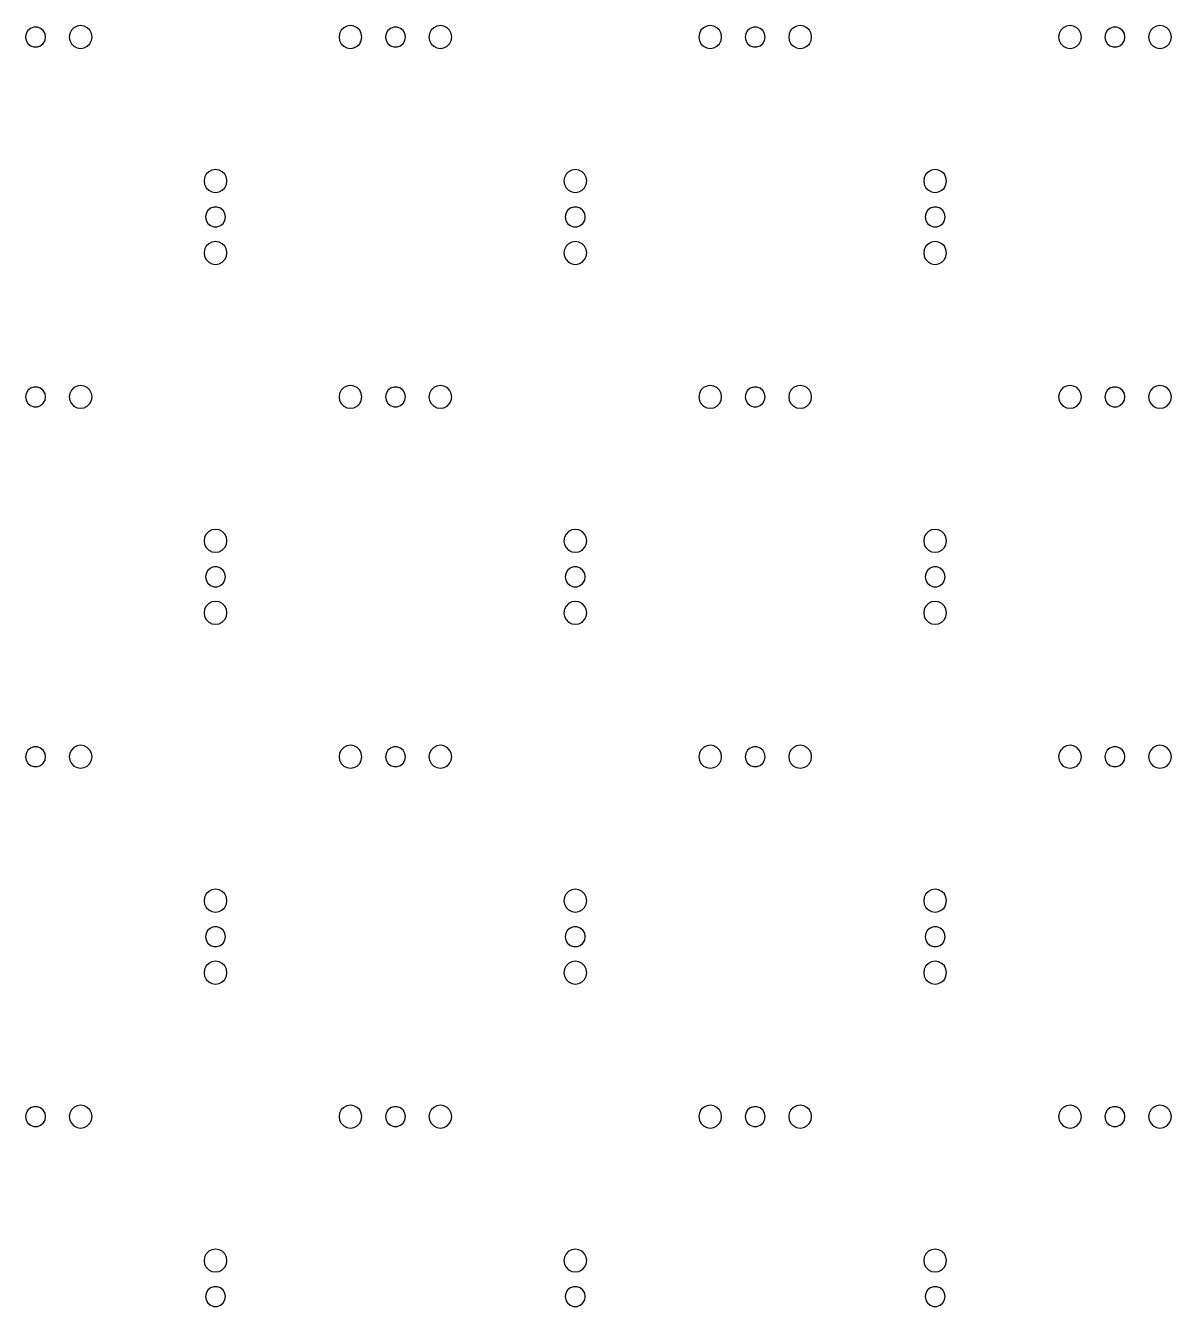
# Model space of a CAD drawing. Extents: x 218 to 2830, y 94 to 1506.
# Drawn here: x 1518 to 2155, y 795 to 1506 of the extents above; entities that cross this region are included whole.
import ezdxf

# ---------------------------------------------------------------- set-up
doc = ezdxf.new("R2010")
doc.units = 0
doc.layers.get('0').update_dxf_attribs({"linetype": 'CONTINUOUS'})

msp = doc.modelspace()

# ---------------------------------------------------------------- linework, layer by layer
for points in [[(1526.78, 1495.19), (1528.26, 1496.43), (1529.22, 1498.1), (1529.56, 1500), (1529.22, 1501.9), (1528.26, 1503.57), (1526.78, 1504.81), (1524.96, 1505.47), (1523.04, 1505.47), (1521.22, 1504.81), (1519.74, 1503.57), (1518.78, 1501.9), (1518.44, 1500), (1518.78, 1498.1), (1519.74, 1496.43), (1521.22, 1495.19), (1523.04, 1494.53), (1524.96, 1494.53)], [(1550.96, 1493.96), (1552.73, 1494.86), (1554.14, 1496.27), (1555.04, 1498.04), (1555.35, 1500), (1555.04, 1501.96), (1554.14, 1503.73), (1552.73, 1505.14), (1550.96, 1506.04), (1549, 1506.35), (1547.04, 1506.04), (1545.27, 1505.14), (1543.86, 1503.73), (1542.96, 1501.96), (1542.65, 1500), (1542.96, 1498.04), (1543.86, 1496.27), (1545.27, 1494.86), (1547.04, 1493.96), (1549, 1493.65)], [(1700.96, 1493.96), (1702.73, 1494.86), (1704.14, 1496.27), (1705.04, 1498.04), (1705.35, 1500), (1705.04, 1501.96), (1704.14, 1503.73), (1702.73, 1505.14), (1700.96, 1506.04), (1699, 1506.35), (1697.04, 1506.04), (1695.27, 1505.14), (1693.86, 1503.73), (1692.96, 1501.96), (1692.65, 1500), (1692.96, 1498.04), (1693.86, 1496.27), (1695.27, 1494.86), (1697.04, 1493.96), (1699, 1493.65)], [(1726.78, 1495.19), (1728.26, 1496.43), (1729.22, 1498.1), (1729.56, 1500), (1729.22, 1501.9), (1728.26, 1503.57), (1726.78, 1504.81), (1724.96, 1505.47), (1723.04, 1505.47), (1721.22, 1504.81), (1719.74, 1503.57), (1718.78, 1501.9), (1718.44, 1500), (1718.78, 1498.1), (1719.74, 1496.43), (1721.22, 1495.19), (1723.04, 1494.53), (1724.96, 1494.53)], [(1750.96, 1493.96), (1752.73, 1494.86), (1754.14, 1496.27), (1755.04, 1498.04), (1755.35, 1500), (1755.04, 1501.96), (1754.14, 1503.73), (1752.73, 1505.14), (1750.96, 1506.04), (1749, 1506.35), (1747.04, 1506.04), (1745.27, 1505.14), (1743.86, 1503.73), (1742.96, 1501.96), (1742.65, 1500), (1742.96, 1498.04), (1743.86, 1496.27), (1745.27, 1494.86), (1747.04, 1493.96), (1749, 1493.65)], [(1900.96, 1493.96), (1902.73, 1494.86), (1904.14, 1496.27), (1905.04, 1498.04), (1905.35, 1500), (1905.04, 1501.96), (1904.14, 1503.73), (1902.73, 1505.14), (1900.96, 1506.04), (1899, 1506.35), (1897.04, 1506.04), (1895.27, 1505.14), (1893.86, 1503.73), (1892.96, 1501.96), (1892.65, 1500), (1892.96, 1498.04), (1893.86, 1496.27), (1895.27, 1494.86), (1897.04, 1493.96), (1899, 1493.65)], [(1926.78, 1495.19), (1928.26, 1496.43), (1929.22, 1498.1), (1929.56, 1500), (1929.22, 1501.9), (1928.26, 1503.57), (1926.78, 1504.81), (1924.96, 1505.47), (1923.04, 1505.47), (1921.22, 1504.81), (1919.74, 1503.57), (1918.78, 1501.9), (1918.44, 1500), (1918.78, 1498.1), (1919.74, 1496.43), (1921.22, 1495.19), (1923.04, 1494.53), (1924.96, 1494.53)], [(1950.96, 1493.96), (1952.73, 1494.86), (1954.14, 1496.27), (1955.04, 1498.04), (1955.35, 1500), (1955.04, 1501.96), (1954.14, 1503.73), (1952.73, 1505.14), (1950.96, 1506.04), (1949, 1506.35), (1947.04, 1506.04), (1945.27, 1505.14), (1943.86, 1503.73), (1942.96, 1501.96), (1942.65, 1500), (1942.96, 1498.04), (1943.86, 1496.27), (1945.27, 1494.86), (1947.04, 1493.96), (1949, 1493.65)], [(2100.96, 1493.96), (2102.73, 1494.86), (2104.14, 1496.27), (2105.04, 1498.04), (2105.35, 1500), (2105.04, 1501.96), (2104.14, 1503.73), (2102.73, 1505.14), (2100.96, 1506.04), (2099, 1506.35), (2097.04, 1506.04), (2095.27, 1505.14), (2093.86, 1503.73), (2092.96, 1501.96), (2092.65, 1500), (2092.96, 1498.04), (2093.86, 1496.27), (2095.27, 1494.86), (2097.04, 1493.96), (2099, 1493.65)], [(2126.78, 1495.19), (2128.26, 1496.43), (2129.22, 1498.1), (2129.56, 1500), (2129.22, 1501.9), (2128.26, 1503.57), (2126.78, 1504.81), (2124.96, 1505.47), (2123.04, 1505.47), (2121.22, 1504.81), (2119.74, 1503.57), (2118.78, 1501.9), (2118.44, 1500), (2118.78, 1498.1), (2119.74, 1496.43), (2121.22, 1495.19), (2123.04, 1494.53), (2124.96, 1494.53)], [(2150.96, 1493.96), (2152.73, 1494.86), (2154.14, 1496.27), (2155.04, 1498.04), (2155.35, 1500), (2155.04, 1501.96), (2154.14, 1503.73), (2152.73, 1505.14), (2150.96, 1506.04), (2149, 1506.35), (2147.04, 1506.04), (2145.27, 1505.14), (2143.86, 1503.73), (2142.96, 1501.96), (2142.65, 1500), (2142.96, 1498.04), (2143.86, 1496.27), (2145.27, 1494.86), (2147.04, 1493.96), (2149, 1493.65)], [(1625.96, 1413.96), (1627.73, 1414.86), (1629.14, 1416.27), (1630.04, 1418.04), (1630.35, 1420), (1630.04, 1421.96), (1629.14, 1423.73), (1627.73, 1425.14), (1625.96, 1426.04), (1624, 1426.35), (1622.04, 1426.04), (1620.27, 1425.14), (1618.86, 1423.73), (1617.96, 1421.96), (1617.65, 1420), (1617.96, 1418.04), (1618.86, 1416.27), (1620.27, 1414.86), (1622.04, 1413.96), (1624, 1413.65)], [(1825.96, 1413.96), (1827.73, 1414.86), (1829.14, 1416.27), (1830.04, 1418.04), (1830.35, 1420), (1830.04, 1421.96), (1829.14, 1423.73), (1827.73, 1425.14), (1825.96, 1426.04), (1824, 1426.35), (1822.04, 1426.04), (1820.27, 1425.14), (1818.86, 1423.73), (1817.96, 1421.96), (1817.65, 1420), (1817.96, 1418.04), (1818.86, 1416.27), (1820.27, 1414.86), (1822.04, 1413.96), (1824, 1413.65)], [(2025.96, 1413.96), (2027.73, 1414.86), (2029.14, 1416.27), (2030.04, 1418.04), (2030.35, 1420), (2030.04, 1421.96), (2029.14, 1423.73), (2027.73, 1425.14), (2025.96, 1426.04), (2024, 1426.35), (2022.04, 1426.04), (2020.27, 1425.14), (2018.86, 1423.73), (2017.96, 1421.96), (2017.65, 1420), (2017.96, 1418.04), (2018.86, 1416.27), (2020.27, 1414.86), (2022.04, 1413.96), (2024, 1413.65)], [(1626.78, 1395.19), (1628.26, 1396.43), (1629.22, 1398.1), (1629.56, 1400), (1629.22, 1401.9), (1628.26, 1403.57), (1626.78, 1404.81), (1624.96, 1405.47), (1623.04, 1405.47), (1621.22, 1404.81), (1619.74, 1403.57), (1618.78, 1401.9), (1618.44, 1400), (1618.78, 1398.1), (1619.74, 1396.43), (1621.22, 1395.19), (1623.04, 1394.53), (1624.96, 1394.53)], [(1826.78, 1395.19), (1828.26, 1396.43), (1829.22, 1398.1), (1829.56, 1400), (1829.22, 1401.9), (1828.26, 1403.57), (1826.78, 1404.81), (1824.96, 1405.47), (1823.04, 1405.47), (1821.22, 1404.81), (1819.74, 1403.57), (1818.78, 1401.9), (1818.44, 1400), (1818.78, 1398.1), (1819.74, 1396.43), (1821.22, 1395.19), (1823.04, 1394.53), (1824.96, 1394.53)], [(2026.78, 1395.19), (2028.26, 1396.43), (2029.22, 1398.1), (2029.56, 1400), (2029.22, 1401.9), (2028.26, 1403.57), (2026.78, 1404.81), (2024.96, 1405.47), (2023.04, 1405.47), (2021.22, 1404.81), (2019.74, 1403.57), (2018.78, 1401.9), (2018.44, 1400), (2018.78, 1398.1), (2019.74, 1396.43), (2021.22, 1395.19), (2023.04, 1394.53), (2024.96, 1394.53)], [(1625.96, 1373.96), (1627.73, 1374.86), (1629.14, 1376.27), (1630.04, 1378.04), (1630.35, 1380), (1630.04, 1381.96), (1629.14, 1383.73), (1627.73, 1385.14), (1625.96, 1386.04), (1624, 1386.35), (1622.04, 1386.04), (1620.27, 1385.14), (1618.86, 1383.73), (1617.96, 1381.96), (1617.65, 1380), (1617.96, 1378.04), (1618.86, 1376.27), (1620.27, 1374.86), (1622.04, 1373.96), (1624, 1373.65)], [(1825.96, 1373.96), (1827.73, 1374.86), (1829.14, 1376.27), (1830.04, 1378.04), (1830.35, 1380), (1830.04, 1381.96), (1829.14, 1383.73), (1827.73, 1385.14), (1825.96, 1386.04), (1824, 1386.35), (1822.04, 1386.04), (1820.27, 1385.14), (1818.86, 1383.73), (1817.96, 1381.96), (1817.65, 1380), (1817.96, 1378.04), (1818.86, 1376.27), (1820.27, 1374.86), (1822.04, 1373.96), (1824, 1373.65)], [(2025.96, 1373.96), (2027.73, 1374.86), (2029.14, 1376.27), (2030.04, 1378.04), (2030.35, 1380), (2030.04, 1381.96), (2029.14, 1383.73), (2027.73, 1385.14), (2025.96, 1386.04), (2024, 1386.35), (2022.04, 1386.04), (2020.27, 1385.14), (2018.86, 1383.73), (2017.96, 1381.96), (2017.65, 1380), (2017.96, 1378.04), (2018.86, 1376.27), (2020.27, 1374.86), (2022.04, 1373.96), (2024, 1373.65)], [(1526.78, 1295.19), (1528.26, 1296.43), (1529.22, 1298.1), (1529.56, 1300), (1529.22, 1301.9), (1528.26, 1303.57), (1526.78, 1304.81), (1524.96, 1305.47), (1523.04, 1305.47), (1521.22, 1304.81), (1519.74, 1303.57), (1518.78, 1301.9), (1518.44, 1300), (1518.78, 1298.1), (1519.74, 1296.43), (1521.22, 1295.19), (1523.04, 1294.53), (1524.96, 1294.53)], [(1550.96, 1293.96), (1552.73, 1294.86), (1554.14, 1296.27), (1555.04, 1298.04), (1555.35, 1300), (1555.04, 1301.96), (1554.14, 1303.73), (1552.73, 1305.14), (1550.96, 1306.04), (1549, 1306.35), (1547.04, 1306.04), (1545.27, 1305.14), (1543.86, 1303.73), (1542.96, 1301.96), (1542.65, 1300), (1542.96, 1298.04), (1543.86, 1296.27), (1545.27, 1294.86), (1547.04, 1293.96), (1549, 1293.65)], [(1700.96, 1293.96), (1702.73, 1294.86), (1704.14, 1296.27), (1705.04, 1298.04), (1705.35, 1300), (1705.04, 1301.96), (1704.14, 1303.73), (1702.73, 1305.14), (1700.96, 1306.04), (1699, 1306.35), (1697.04, 1306.04), (1695.27, 1305.14), (1693.86, 1303.73), (1692.96, 1301.96), (1692.65, 1300), (1692.96, 1298.04), (1693.86, 1296.27), (1695.27, 1294.86), (1697.04, 1293.96), (1699, 1293.65)], [(1726.78, 1295.19), (1728.26, 1296.43), (1729.22, 1298.1), (1729.56, 1300), (1729.22, 1301.9), (1728.26, 1303.57), (1726.78, 1304.81), (1724.96, 1305.47), (1723.04, 1305.47), (1721.22, 1304.81), (1719.74, 1303.57), (1718.78, 1301.9), (1718.44, 1300), (1718.78, 1298.1), (1719.74, 1296.43), (1721.22, 1295.19), (1723.04, 1294.53), (1724.96, 1294.53)], [(1750.96, 1293.96), (1752.73, 1294.86), (1754.14, 1296.27), (1755.04, 1298.04), (1755.35, 1300), (1755.04, 1301.96), (1754.14, 1303.73), (1752.73, 1305.14), (1750.96, 1306.04), (1749, 1306.35), (1747.04, 1306.04), (1745.27, 1305.14), (1743.86, 1303.73), (1742.96, 1301.96), (1742.65, 1300), (1742.96, 1298.04), (1743.86, 1296.27), (1745.27, 1294.86), (1747.04, 1293.96), (1749, 1293.65)], [(1900.96, 1293.96), (1902.73, 1294.86), (1904.14, 1296.27), (1905.04, 1298.04), (1905.35, 1300), (1905.04, 1301.96), (1904.14, 1303.73), (1902.73, 1305.14), (1900.96, 1306.04), (1899, 1306.35), (1897.04, 1306.04), (1895.27, 1305.14), (1893.86, 1303.73), (1892.96, 1301.96), (1892.65, 1300), (1892.96, 1298.04), (1893.86, 1296.27), (1895.27, 1294.86), (1897.04, 1293.96), (1899, 1293.65)], [(1926.78, 1295.19), (1928.26, 1296.43), (1929.22, 1298.1), (1929.56, 1300), (1929.22, 1301.9), (1928.26, 1303.57), (1926.78, 1304.81), (1924.96, 1305.47), (1923.04, 1305.47), (1921.22, 1304.81), (1919.74, 1303.57), (1918.78, 1301.9), (1918.44, 1300), (1918.78, 1298.1), (1919.74, 1296.43), (1921.22, 1295.19), (1923.04, 1294.53), (1924.96, 1294.53)], [(1950.96, 1293.96), (1952.73, 1294.86), (1954.14, 1296.27), (1955.04, 1298.04), (1955.35, 1300), (1955.04, 1301.96), (1954.14, 1303.73), (1952.73, 1305.14), (1950.96, 1306.04), (1949, 1306.35), (1947.04, 1306.04), (1945.27, 1305.14), (1943.86, 1303.73), (1942.96, 1301.96), (1942.65, 1300), (1942.96, 1298.04), (1943.86, 1296.27), (1945.27, 1294.86), (1947.04, 1293.96), (1949, 1293.65)], [(2100.96, 1293.96), (2102.73, 1294.86), (2104.14, 1296.27), (2105.04, 1298.04), (2105.35, 1300), (2105.04, 1301.96), (2104.14, 1303.73), (2102.73, 1305.14), (2100.96, 1306.04), (2099, 1306.35), (2097.04, 1306.04), (2095.27, 1305.14), (2093.86, 1303.73), (2092.96, 1301.96), (2092.65, 1300), (2092.96, 1298.04), (2093.86, 1296.27), (2095.27, 1294.86), (2097.04, 1293.96), (2099, 1293.65)], [(2126.78, 1295.19), (2128.26, 1296.43), (2129.22, 1298.1), (2129.56, 1300), (2129.22, 1301.9), (2128.26, 1303.57), (2126.78, 1304.81), (2124.96, 1305.47), (2123.04, 1305.47), (2121.22, 1304.81), (2119.74, 1303.57), (2118.78, 1301.9), (2118.44, 1300), (2118.78, 1298.1), (2119.74, 1296.43), (2121.22, 1295.19), (2123.04, 1294.53), (2124.96, 1294.53)], [(2150.96, 1293.96), (2152.73, 1294.86), (2154.14, 1296.27), (2155.04, 1298.04), (2155.35, 1300), (2155.04, 1301.96), (2154.14, 1303.73), (2152.73, 1305.14), (2150.96, 1306.04), (2149, 1306.35), (2147.04, 1306.04), (2145.27, 1305.14), (2143.86, 1303.73), (2142.96, 1301.96), (2142.65, 1300), (2142.96, 1298.04), (2143.86, 1296.27), (2145.27, 1294.86), (2147.04, 1293.96), (2149, 1293.65)], [(1625.96, 1213.96), (1627.73, 1214.86), (1629.14, 1216.27), (1630.04, 1218.04), (1630.35, 1220), (1630.04, 1221.96), (1629.14, 1223.73), (1627.73, 1225.14), (1625.96, 1226.04), (1624, 1226.35), (1622.04, 1226.04), (1620.27, 1225.14), (1618.86, 1223.73), (1617.96, 1221.96), (1617.65, 1220), (1617.96, 1218.04), (1618.86, 1216.27), (1620.27, 1214.86), (1622.04, 1213.96), (1624, 1213.65)], [(1825.96, 1213.96), (1827.73, 1214.86), (1829.14, 1216.27), (1830.04, 1218.04), (1830.35, 1220), (1830.04, 1221.96), (1829.14, 1223.73), (1827.73, 1225.14), (1825.96, 1226.04), (1824, 1226.35), (1822.04, 1226.04), (1820.27, 1225.14), (1818.86, 1223.73), (1817.96, 1221.96), (1817.65, 1220), (1817.96, 1218.04), (1818.86, 1216.27), (1820.27, 1214.86), (1822.04, 1213.96), (1824, 1213.65)], [(2025.96, 1213.96), (2027.73, 1214.86), (2029.14, 1216.27), (2030.04, 1218.04), (2030.35, 1220), (2030.04, 1221.96), (2029.14, 1223.73), (2027.73, 1225.14), (2025.96, 1226.04), (2024, 1226.35), (2022.04, 1226.04), (2020.27, 1225.14), (2018.86, 1223.73), (2017.96, 1221.96), (2017.65, 1220), (2017.96, 1218.04), (2018.86, 1216.27), (2020.27, 1214.86), (2022.04, 1213.96), (2024, 1213.65)], [(1626.78, 1195.19), (1628.26, 1196.43), (1629.22, 1198.1), (1629.56, 1200), (1629.22, 1201.9), (1628.26, 1203.57), (1626.78, 1204.81), (1624.96, 1205.47), (1623.04, 1205.47), (1621.22, 1204.81), (1619.74, 1203.57), (1618.78, 1201.9), (1618.44, 1200), (1618.78, 1198.1), (1619.74, 1196.43), (1621.22, 1195.19), (1623.04, 1194.53), (1624.96, 1194.53)], [(1826.78, 1195.19), (1828.26, 1196.43), (1829.22, 1198.1), (1829.56, 1200), (1829.22, 1201.9), (1828.26, 1203.57), (1826.78, 1204.81), (1824.96, 1205.47), (1823.04, 1205.47), (1821.22, 1204.81), (1819.74, 1203.57), (1818.78, 1201.9), (1818.44, 1200), (1818.78, 1198.1), (1819.74, 1196.43), (1821.22, 1195.19), (1823.04, 1194.53), (1824.96, 1194.53)], [(2026.78, 1195.19), (2028.26, 1196.43), (2029.22, 1198.1), (2029.56, 1200), (2029.22, 1201.9), (2028.26, 1203.57), (2026.78, 1204.81), (2024.96, 1205.47), (2023.04, 1205.47), (2021.22, 1204.81), (2019.74, 1203.57), (2018.78, 1201.9), (2018.44, 1200), (2018.78, 1198.1), (2019.74, 1196.43), (2021.22, 1195.19), (2023.04, 1194.53), (2024.96, 1194.53)], [(1625.96, 1173.96), (1627.73, 1174.86), (1629.14, 1176.27), (1630.04, 1178.04), (1630.35, 1180), (1630.04, 1181.96), (1629.14, 1183.73), (1627.73, 1185.14), (1625.96, 1186.04), (1624, 1186.35), (1622.04, 1186.04), (1620.27, 1185.14), (1618.86, 1183.73), (1617.96, 1181.96), (1617.65, 1180), (1617.96, 1178.04), (1618.86, 1176.27), (1620.27, 1174.86), (1622.04, 1173.96), (1624, 1173.65)], [(1825.96, 1173.96), (1827.73, 1174.86), (1829.14, 1176.27), (1830.04, 1178.04), (1830.35, 1180), (1830.04, 1181.96), (1829.14, 1183.73), (1827.73, 1185.14), (1825.96, 1186.04), (1824, 1186.35), (1822.04, 1186.04), (1820.27, 1185.14), (1818.86, 1183.73), (1817.96, 1181.96), (1817.65, 1180), (1817.96, 1178.04), (1818.86, 1176.27), (1820.27, 1174.86), (1822.04, 1173.96), (1824, 1173.65)], [(2025.96, 1173.96), (2027.73, 1174.86), (2029.14, 1176.27), (2030.04, 1178.04), (2030.35, 1180), (2030.04, 1181.96), (2029.14, 1183.73), (2027.73, 1185.14), (2025.96, 1186.04), (2024, 1186.35), (2022.04, 1186.04), (2020.27, 1185.14), (2018.86, 1183.73), (2017.96, 1181.96), (2017.65, 1180), (2017.96, 1178.04), (2018.86, 1176.27), (2020.27, 1174.86), (2022.04, 1173.96), (2024, 1173.65)], [(1526.78, 1095.19), (1528.26, 1096.43), (1529.22, 1098.1), (1529.56, 1100), (1529.22, 1101.9), (1528.26, 1103.57), (1526.78, 1104.81), (1524.96, 1105.47), (1523.04, 1105.47), (1521.22, 1104.81), (1519.74, 1103.57), (1518.78, 1101.9), (1518.44, 1100), (1518.78, 1098.1), (1519.74, 1096.43), (1521.22, 1095.19), (1523.04, 1094.53), (1524.96, 1094.53)], [(1550.96, 1093.96), (1552.73, 1094.86), (1554.14, 1096.27), (1555.04, 1098.04), (1555.35, 1100), (1555.04, 1101.96), (1554.14, 1103.73), (1552.73, 1105.14), (1550.96, 1106.04), (1549, 1106.35), (1547.04, 1106.04), (1545.27, 1105.14), (1543.86, 1103.73), (1542.96, 1101.96), (1542.65, 1100), (1542.96, 1098.04), (1543.86, 1096.27), (1545.27, 1094.86), (1547.04, 1093.96), (1549, 1093.65)], [(1700.96, 1093.96), (1702.73, 1094.86), (1704.14, 1096.27), (1705.04, 1098.04), (1705.35, 1100), (1705.04, 1101.96), (1704.14, 1103.73), (1702.73, 1105.14), (1700.96, 1106.04), (1699, 1106.35), (1697.04, 1106.04), (1695.27, 1105.14), (1693.86, 1103.73), (1692.96, 1101.96), (1692.65, 1100), (1692.96, 1098.04), (1693.86, 1096.27), (1695.27, 1094.86), (1697.04, 1093.96), (1699, 1093.65)], [(1726.78, 1095.19), (1728.26, 1096.43), (1729.22, 1098.1), (1729.56, 1100), (1729.22, 1101.9), (1728.26, 1103.57), (1726.78, 1104.81), (1724.96, 1105.47), (1723.04, 1105.47), (1721.22, 1104.81), (1719.74, 1103.57), (1718.78, 1101.9), (1718.44, 1100), (1718.78, 1098.1), (1719.74, 1096.43), (1721.22, 1095.19), (1723.04, 1094.53), (1724.96, 1094.53)], [(1750.96, 1093.96), (1752.73, 1094.86), (1754.14, 1096.27), (1755.04, 1098.04), (1755.35, 1100), (1755.04, 1101.96), (1754.14, 1103.73), (1752.73, 1105.14), (1750.96, 1106.04), (1749, 1106.35), (1747.04, 1106.04), (1745.27, 1105.14), (1743.86, 1103.73), (1742.96, 1101.96), (1742.65, 1100), (1742.96, 1098.04), (1743.86, 1096.27), (1745.27, 1094.86), (1747.04, 1093.96), (1749, 1093.65)], [(1900.96, 1093.96), (1902.73, 1094.86), (1904.14, 1096.27), (1905.04, 1098.04), (1905.35, 1100), (1905.04, 1101.96), (1904.14, 1103.73), (1902.73, 1105.14), (1900.96, 1106.04), (1899, 1106.35), (1897.04, 1106.04), (1895.27, 1105.14), (1893.86, 1103.73), (1892.96, 1101.96), (1892.65, 1100), (1892.96, 1098.04), (1893.86, 1096.27), (1895.27, 1094.86), (1897.04, 1093.96), (1899, 1093.65)], [(1926.78, 1095.19), (1928.26, 1096.43), (1929.22, 1098.1), (1929.56, 1100), (1929.22, 1101.9), (1928.26, 1103.57), (1926.78, 1104.81), (1924.96, 1105.47), (1923.04, 1105.47), (1921.22, 1104.81), (1919.74, 1103.57), (1918.78, 1101.9), (1918.44, 1100), (1918.78, 1098.1), (1919.74, 1096.43), (1921.22, 1095.19), (1923.04, 1094.53), (1924.96, 1094.53)], [(1950.96, 1093.96), (1952.73, 1094.86), (1954.14, 1096.27), (1955.04, 1098.04), (1955.35, 1100), (1955.04, 1101.96), (1954.14, 1103.73), (1952.73, 1105.14), (1950.96, 1106.04), (1949, 1106.35), (1947.04, 1106.04), (1945.27, 1105.14), (1943.86, 1103.73), (1942.96, 1101.96), (1942.65, 1100), (1942.96, 1098.04), (1943.86, 1096.27), (1945.27, 1094.86), (1947.04, 1093.96), (1949, 1093.65)], [(2100.96, 1093.96), (2102.73, 1094.86), (2104.14, 1096.27), (2105.04, 1098.04), (2105.35, 1100), (2105.04, 1101.96), (2104.14, 1103.73), (2102.73, 1105.14), (2100.96, 1106.04), (2099, 1106.35), (2097.04, 1106.04), (2095.27, 1105.14), (2093.86, 1103.73), (2092.96, 1101.96), (2092.65, 1100), (2092.96, 1098.04), (2093.86, 1096.27), (2095.27, 1094.86), (2097.04, 1093.96), (2099, 1093.65)], [(2126.78, 1095.19), (2128.26, 1096.43), (2129.22, 1098.1), (2129.56, 1100), (2129.22, 1101.9), (2128.26, 1103.57), (2126.78, 1104.81), (2124.96, 1105.47), (2123.04, 1105.47), (2121.22, 1104.81), (2119.74, 1103.57), (2118.78, 1101.9), (2118.44, 1100), (2118.78, 1098.1), (2119.74, 1096.43), (2121.22, 1095.19), (2123.04, 1094.53), (2124.96, 1094.53)], [(2150.96, 1093.96), (2152.73, 1094.86), (2154.14, 1096.27), (2155.04, 1098.04), (2155.35, 1100), (2155.04, 1101.96), (2154.14, 1103.73), (2152.73, 1105.14), (2150.96, 1106.04), (2149, 1106.35), (2147.04, 1106.04), (2145.27, 1105.14), (2143.86, 1103.73), (2142.96, 1101.96), (2142.65, 1100), (2142.96, 1098.04), (2143.86, 1096.27), (2145.27, 1094.86), (2147.04, 1093.96), (2149, 1093.65)], [(1625.96, 1013.96), (1627.73, 1014.86), (1629.14, 1016.27), (1630.04, 1018.04), (1630.35, 1020), (1630.04, 1021.96), (1629.14, 1023.73), (1627.73, 1025.14), (1625.96, 1026.04), (1624, 1026.35), (1622.04, 1026.04), (1620.27, 1025.14), (1618.86, 1023.73), (1617.96, 1021.96), (1617.65, 1020), (1617.96, 1018.04), (1618.86, 1016.27), (1620.27, 1014.86), (1622.04, 1013.96), (1624, 1013.65)], [(1825.96, 1013.96), (1827.73, 1014.86), (1829.14, 1016.27), (1830.04, 1018.04), (1830.35, 1020), (1830.04, 1021.96), (1829.14, 1023.73), (1827.73, 1025.14), (1825.96, 1026.04), (1824, 1026.35), (1822.04, 1026.04), (1820.27, 1025.14), (1818.86, 1023.73), (1817.96, 1021.96), (1817.65, 1020), (1817.96, 1018.04), (1818.86, 1016.27), (1820.27, 1014.86), (1822.04, 1013.96), (1824, 1013.65)], [(2025.96, 1013.96), (2027.73, 1014.86), (2029.14, 1016.27), (2030.04, 1018.04), (2030.35, 1020), (2030.04, 1021.96), (2029.14, 1023.73), (2027.73, 1025.14), (2025.96, 1026.04), (2024, 1026.35), (2022.04, 1026.04), (2020.27, 1025.14), (2018.86, 1023.73), (2017.96, 1021.96), (2017.65, 1020), (2017.96, 1018.04), (2018.86, 1016.27), (2020.27, 1014.86), (2022.04, 1013.96), (2024, 1013.65)], [(1626.78, 995.188), (1628.26, 996.429), (1629.22, 998.1), (1629.56, 1000), (1629.22, 1001.9), (1628.26, 1003.57), (1626.78, 1004.81), (1624.96, 1005.47), (1623.04, 1005.47), (1621.22, 1004.81), (1619.74, 1003.57), (1618.78, 1001.9), (1618.44, 1000), (1618.78, 998.1), (1619.74, 996.429), (1621.22, 995.188), (1623.04, 994.528), (1624.96, 994.528)], [(1826.78, 995.188), (1828.26, 996.429), (1829.22, 998.1), (1829.56, 1000), (1829.22, 1001.9), (1828.26, 1003.57), (1826.78, 1004.81), (1824.96, 1005.47), (1823.04, 1005.47), (1821.22, 1004.81), (1819.74, 1003.57), (1818.78, 1001.9), (1818.44, 1000), (1818.78, 998.1), (1819.74, 996.429), (1821.22, 995.188), (1823.04, 994.528), (1824.96, 994.528)], [(2026.78, 995.188), (2028.26, 996.429), (2029.22, 998.1), (2029.56, 1000), (2029.22, 1001.9), (2028.26, 1003.57), (2026.78, 1004.81), (2024.96, 1005.47), (2023.04, 1005.47), (2021.22, 1004.81), (2019.74, 1003.57), (2018.78, 1001.9), (2018.44, 1000), (2018.78, 998.1), (2019.74, 996.429), (2021.22, 995.188), (2023.04, 994.528), (2024.96, 994.528)], [(1625.96, 973.961), (1627.73, 974.863), (1629.14, 976.268), (1630.04, 978.038), (1630.35, 980), (1630.04, 981.962), (1629.14, 983.732), (1627.73, 985.137), (1625.96, 986.039), (1624, 986.35), (1622.04, 986.039), (1620.27, 985.137), (1618.86, 983.732), (1617.96, 981.962), (1617.65, 980), (1617.96, 978.038), (1618.86, 976.268), (1620.27, 974.863), (1622.04, 973.961), (1624, 973.65)], [(1825.96, 973.961), (1827.73, 974.863), (1829.14, 976.268), (1830.04, 978.038), (1830.35, 980), (1830.04, 981.962), (1829.14, 983.732), (1827.73, 985.137), (1825.96, 986.039), (1824, 986.35), (1822.04, 986.039), (1820.27, 985.137), (1818.86, 983.732), (1817.96, 981.962), (1817.65, 980), (1817.96, 978.038), (1818.86, 976.268), (1820.27, 974.863), (1822.04, 973.961), (1824, 973.65)], [(2025.96, 973.961), (2027.73, 974.863), (2029.14, 976.268), (2030.04, 978.038), (2030.35, 980), (2030.04, 981.962), (2029.14, 983.732), (2027.73, 985.137), (2025.96, 986.039), (2024, 986.35), (2022.04, 986.039), (2020.27, 985.137), (2018.86, 983.732), (2017.96, 981.962), (2017.65, 980), (2017.96, 978.038), (2018.86, 976.268), (2020.27, 974.863), (2022.04, 973.961), (2024, 973.65)], [(1526.78, 895.188), (1528.26, 896.429), (1529.22, 898.1), (1529.56, 900), (1529.22, 901.9), (1528.26, 903.571), (1526.78, 904.812), (1524.96, 905.472), (1523.04, 905.472), (1521.22, 904.812), (1519.74, 903.571), (1518.78, 901.9), (1518.44, 900), (1518.78, 898.1), (1519.74, 896.429), (1521.22, 895.188), (1523.04, 894.528), (1524.96, 894.528)], [(1550.96, 893.961), (1552.73, 894.863), (1554.14, 896.268), (1555.04, 898.038), (1555.35, 900), (1555.04, 901.962), (1554.14, 903.732), (1552.73, 905.137), (1550.96, 906.039), (1549, 906.35), (1547.04, 906.039), (1545.27, 905.137), (1543.86, 903.732), (1542.96, 901.962), (1542.65, 900), (1542.96, 898.038), (1543.86, 896.268), (1545.27, 894.863), (1547.04, 893.961), (1549, 893.65)], [(1700.96, 893.961), (1702.73, 894.863), (1704.14, 896.268), (1705.04, 898.038), (1705.35, 900), (1705.04, 901.962), (1704.14, 903.732), (1702.73, 905.137), (1700.96, 906.039), (1699, 906.35), (1697.04, 906.039), (1695.27, 905.137), (1693.86, 903.732), (1692.96, 901.962), (1692.65, 900), (1692.96, 898.038), (1693.86, 896.268), (1695.27, 894.863), (1697.04, 893.961), (1699, 893.65)], [(1726.78, 895.188), (1728.26, 896.429), (1729.22, 898.1), (1729.56, 900), (1729.22, 901.9), (1728.26, 903.571), (1726.78, 904.812), (1724.96, 905.472), (1723.04, 905.472), (1721.22, 904.812), (1719.74, 903.571), (1718.78, 901.9), (1718.44, 900), (1718.78, 898.1), (1719.74, 896.429), (1721.22, 895.188), (1723.04, 894.528), (1724.96, 894.528)], [(1750.96, 893.961), (1752.73, 894.863), (1754.14, 896.268), (1755.04, 898.038), (1755.35, 900), (1755.04, 901.962), (1754.14, 903.732), (1752.73, 905.137), (1750.96, 906.039), (1749, 906.35), (1747.04, 906.039), (1745.27, 905.137), (1743.86, 903.732), (1742.96, 901.962), (1742.65, 900), (1742.96, 898.038), (1743.86, 896.268), (1745.27, 894.863), (1747.04, 893.961), (1749, 893.65)], [(1900.96, 893.961), (1902.73, 894.863), (1904.14, 896.268), (1905.04, 898.038), (1905.35, 900), (1905.04, 901.962), (1904.14, 903.732), (1902.73, 905.137), (1900.96, 906.039), (1899, 906.35), (1897.04, 906.039), (1895.27, 905.137), (1893.86, 903.732), (1892.96, 901.962), (1892.65, 900), (1892.96, 898.038), (1893.86, 896.268), (1895.27, 894.863), (1897.04, 893.961), (1899, 893.65)], [(1926.78, 895.188), (1928.26, 896.429), (1929.22, 898.1), (1929.56, 900), (1929.22, 901.9), (1928.26, 903.571), (1926.78, 904.812), (1924.96, 905.472), (1923.04, 905.472), (1921.22, 904.812), (1919.74, 903.571), (1918.78, 901.9), (1918.44, 900), (1918.78, 898.1), (1919.74, 896.429), (1921.22, 895.188), (1923.04, 894.528), (1924.96, 894.528)], [(1950.96, 893.961), (1952.73, 894.863), (1954.14, 896.268), (1955.04, 898.038), (1955.35, 900), (1955.04, 901.962), (1954.14, 903.732), (1952.73, 905.137), (1950.96, 906.039), (1949, 906.35), (1947.04, 906.039), (1945.27, 905.137), (1943.86, 903.732), (1942.96, 901.962), (1942.65, 900), (1942.96, 898.038), (1943.86, 896.268), (1945.27, 894.863), (1947.04, 893.961), (1949, 893.65)], [(2100.96, 893.961), (2102.73, 894.863), (2104.14, 896.268), (2105.04, 898.038), (2105.35, 900), (2105.04, 901.962), (2104.14, 903.732), (2102.73, 905.137), (2100.96, 906.039), (2099, 906.35), (2097.04, 906.039), (2095.27, 905.137), (2093.86, 903.732), (2092.96, 901.962), (2092.65, 900), (2092.96, 898.038), (2093.86, 896.268), (2095.27, 894.863), (2097.04, 893.961), (2099, 893.65)], [(2126.78, 895.188), (2128.26, 896.429), (2129.22, 898.1), (2129.56, 900), (2129.22, 901.9), (2128.26, 903.571), (2126.78, 904.812), (2124.96, 905.472), (2123.04, 905.472), (2121.22, 904.812), (2119.74, 903.571), (2118.78, 901.9), (2118.44, 900), (2118.78, 898.1), (2119.74, 896.429), (2121.22, 895.188), (2123.04, 894.528), (2124.96, 894.528)], [(2150.96, 893.961), (2152.73, 894.863), (2154.14, 896.268), (2155.04, 898.038), (2155.35, 900), (2155.04, 901.962), (2154.14, 903.732), (2152.73, 905.137), (2150.96, 906.039), (2149, 906.35), (2147.04, 906.039), (2145.27, 905.137), (2143.86, 903.732), (2142.96, 901.962), (2142.65, 900), (2142.96, 898.038), (2143.86, 896.268), (2145.27, 894.863), (2147.04, 893.961), (2149, 893.65)], [(1625.96, 813.961), (1627.73, 814.863), (1629.14, 816.268), (1630.04, 818.038), (1630.35, 820), (1630.04, 821.962), (1629.14, 823.732), (1627.73, 825.137), (1625.96, 826.039), (1624, 826.35), (1622.04, 826.039), (1620.27, 825.137), (1618.86, 823.732), (1617.96, 821.962), (1617.65, 820), (1617.96, 818.038), (1618.86, 816.268), (1620.27, 814.863), (1622.04, 813.961), (1624, 813.65)], [(1825.96, 813.961), (1827.73, 814.863), (1829.14, 816.268), (1830.04, 818.038), (1830.35, 820), (1830.04, 821.962), (1829.14, 823.732), (1827.73, 825.137), (1825.96, 826.039), (1824, 826.35), (1822.04, 826.039), (1820.27, 825.137), (1818.86, 823.732), (1817.96, 821.962), (1817.65, 820), (1817.96, 818.038), (1818.86, 816.268), (1820.27, 814.863), (1822.04, 813.961), (1824, 813.65)], [(2025.96, 813.961), (2027.73, 814.863), (2029.14, 816.268), (2030.04, 818.038), (2030.35, 820), (2030.04, 821.962), (2029.14, 823.732), (2027.73, 825.137), (2025.96, 826.039), (2024, 826.35), (2022.04, 826.039), (2020.27, 825.137), (2018.86, 823.732), (2017.96, 821.962), (2017.65, 820), (2017.96, 818.038), (2018.86, 816.268), (2020.27, 814.863), (2022.04, 813.961), (2024, 813.65)], [(1626.78, 795.188), (1628.26, 796.429), (1629.22, 798.1), (1629.56, 800), (1629.22, 801.9), (1628.26, 803.571), (1626.78, 804.812), (1624.96, 805.472), (1623.04, 805.472), (1621.22, 804.812), (1619.74, 803.571), (1618.78, 801.9), (1618.44, 800), (1618.78, 798.1), (1619.74, 796.429), (1621.22, 795.188), (1623.04, 794.528), (1624.96, 794.528)], [(1826.78, 795.188), (1828.26, 796.429), (1829.22, 798.1), (1829.56, 800), (1829.22, 801.9), (1828.26, 803.571), (1826.78, 804.812), (1824.96, 805.472), (1823.04, 805.472), (1821.22, 804.812), (1819.74, 803.571), (1818.78, 801.9), (1818.44, 800), (1818.78, 798.1), (1819.74, 796.429), (1821.22, 795.188), (1823.04, 794.528), (1824.96, 794.528)], [(2026.78, 795.188), (2028.26, 796.429), (2029.22, 798.1), (2029.56, 800), (2029.22, 801.9), (2028.26, 803.571), (2026.78, 804.812), (2024.96, 805.472), (2023.04, 805.472), (2021.22, 804.812), (2019.74, 803.571), (2018.78, 801.9), (2018.44, 800), (2018.78, 798.1), (2019.74, 796.429), (2021.22, 795.188), (2023.04, 794.528), (2024.96, 794.528)]]:
    msp.add_lwpolyline(points, close=True)

doc.saveas('drawing.dxf')
